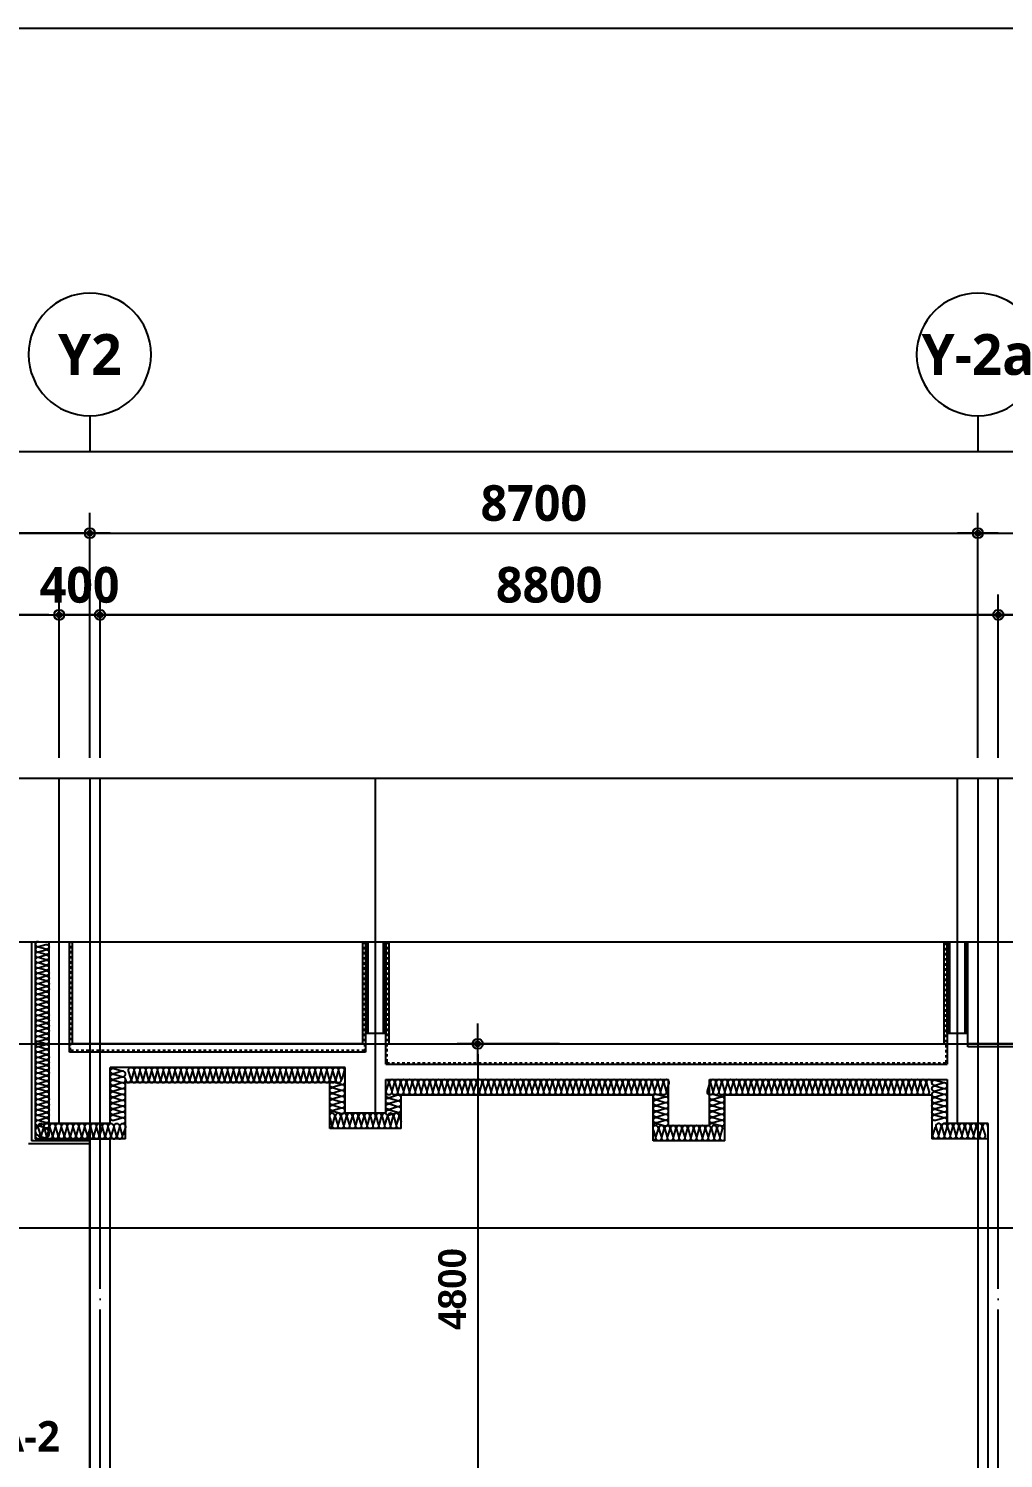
# Model space of a CAD drawing. Header units: millimetres. Extents: x 0 to 168000, y 0 to 59400.
# Drawn here: x 104959 to 114509, y 45400 to 59400 of the extents above; entities that cross this region are included whole.
import ezdxf
from ezdxf.enums import TextEntityAlignment as Align

# ---------------------------------------------------------------- set-up
doc = ezdxf.new("R2010")
doc.units = ezdxf.units.MM
doc.header["$LTSCALE"] = 100
for name, pattern in [('CEN', [62, 60, -1, 0, -1]), ('HID', [0.5, 0.25, -0.25]), ('주단면도-1$0$STD_CENTER', [66, 60, -2, 2, -2])]:
    doc.linetypes.add(name, pattern=pattern)
doc.layers.get('Defpoints').update_dxf_attribs({"color": 153})
for name, color, linetype in [('A-ANNO-DIM', 4, 'Continuous'), ('A-ANNO-TEXT1', 7, 'Continuous'), ('A-CEN', 1, 'CEN'), ('A-FLOR-INSL', 8, 'Continuous'), ('A-ST-AXIS-BUB', 7, 'Continuous'), ('A-ST-AXIS-DIM', 7, 'Continuous'), ('A-WALL-DRY1', 7, 'Continuous'), ('HID', 7, 'HID'), ('주단면도-1$0$A-FIN-TYP1', 6, 'Continuous'), ('주단면도-1$0$A-OUT-FIN-TYP2', 4, 'Continuous'), ('주단면도-1$0$A-ST-AXIS-CEN', 252, '주단면도-1$0$STD_CENTER'), ('주단면도-1$0$A-ST-CONC', 2, 'Continuous'), ('주단면도-1$0$A-WALL-MASN', 3, 'Continuous')]:
    doc.layers.add(name, color=color, linetype=linetype)
doc.layers.add('G(그리드1)', color=185, linetype='Continuous', plot=False)
doc.styles.add('2020음성 1차', font='나눔고딕Bold.ttf')
doc.styles.add('SH_진천_나눔', font='')
doc.styles.get('SH_진천_나눔').set_extended_font_data('NanumGothic', bold=True)
doc.dimstyles.new('SHP 100', dxfattribs={"dimscale": 100, "dimtxt": 3.5, "dimasz": 1, "dimexe": 2, "dimexo": 2, "dimgap": 1, "dimtad": 1, "dimdec": 0, "dimzin": 0, "dimdsep": 46, "dimtxsty": 'SH_진천_나눔', "dimblk": 'DIMDOT', "dimcen": 0.09, "dimclrd": 256, "dimclre": 256, "dimclrt": 3, "dimadec": 0, "dimazin": 1, "dimtfac": 1, "dimtdec": 0, "dimtix": 1, "dimtmove": 2, "dimatfit": 0, "dimldrblk": 'DIMDOT', "dimfxl": 1, "dimtolj": 1, "dimtzin": 0, "dimlwd": -1, "dimlwe": -1, "dimarcsym": 0})
doc.dimstyles.new('SHP 100내부', dxfattribs={"dimscale": 100, "dimtxt": 2.7, "dimasz": 1, "dimexe": 2, "dimexo": 2, "dimgap": 1, "dimtad": 1, "dimdec": 0, "dimzin": 0, "dimdsep": 46, "dimtxsty": '2020음성 1차', "dimblk": 'DIMDOT', "dimcen": 0.09, "dimclrd": 256, "dimclre": 256, "dimclrt": 3, "dimadec": 0, "dimazin": 1, "dimtfac": 1, "dimtdec": 0, "dimtix": 1, "dimtmove": 2, "dimatfit": 0, "dimldrblk": 'DIMDOT', "dimfxl": 1, "dimtolj": 1, "dimtzin": 0, "dimlwd": -1, "dimlwe": -1, "dimarcsym": 0})

# ---------------------------------------------------------------- blocks, each defined once
blk = doc.blocks.new('DIMDOT')
at = {"color": 0}
blk.add_line((-2, 0), (2, 0), dxfattribs=at)
for radius in [0.5, 0.25]:
    blk.add_circle((0, 0), radius, dxfattribs=at)
blk = doc.blocks.new('*D9292')
at = {"layer": 'A-ST-AXIS-DIM'}
for p, q in [((105559, 52259), (105559, 54659)), ((114259, 52259), (114259, 54659)), ((105659, 54459), (114159, 54459))]:
    blk.add_line(p, q, dxfattribs=at)
at = {"layer": 'Defpoints', "color": 0}
for p in [(114259, 54459), (105559, 52059), (114259, 52059)]:
    blk.add_point(p, dxfattribs=at)
at = {"layer": 'A-ST-AXIS-DIM', "linetype": 'ByBlock', "xscale": 100, "yscale": 100, "zscale": 100, "rotation": 180}
blk.add_blockref('DIMDOT', (105559, 54459), dxfattribs=at)
at = {"layer": 'A-ST-AXIS-DIM', "linetype": 'ByBlock', "xscale": 100, "yscale": 100, "zscale": 100}
blk.add_blockref('DIMDOT', (114259, 54459), dxfattribs=at)
at = {"layer": 'A-ST-AXIS-DIM', "color": 3, "insert": (109909, 54752), "char_height": 350, "attachment_point": 5, "style": 'SH_진천_나눔'}
blk.add_mtext('\\A1;8700', dxfattribs=at)
blk = doc.blocks.new('*D9294')
at = {"layer": 'A-ST-AXIS-DIM'}
for p, q in [((105659, 52259), (105659, 53859)), ((114459, 52259), (114459, 53859)), ((114359, 53659), (105759, 53659))]:
    blk.add_line(p, q, dxfattribs=at)
at = {"layer": 'Defpoints', "color": 0}
for p in [(105659, 53659), (105659, 52059), (114459, 52059)]:
    blk.add_point(p, dxfattribs=at)
at = {"layer": 'A-ST-AXIS-DIM', "linetype": 'ByBlock', "xscale": 100, "yscale": 100, "zscale": 100, "rotation": 180}
blk.add_blockref('DIMDOT', (105659, 53659), dxfattribs=at)
at = {"layer": 'A-ST-AXIS-DIM', "linetype": 'ByBlock', "xscale": 100, "yscale": 100, "zscale": 100}
blk.add_blockref('DIMDOT', (114459, 53659), dxfattribs=at)
at = {"layer": 'A-ST-AXIS-DIM', "color": 3, "insert": (110059, 53952), "char_height": 350, "attachment_point": 5, "style": 'SH_진천_나눔'}
blk.add_mtext('\\A1;8800', dxfattribs=at)
blk = doc.blocks.new('*D9299')
at = {"layer": 'A-ST-AXIS-DIM'}
for p, q in [((114259, 52259), (114259, 54659)), ((122659, 52259), (122659, 54659)), ((114359, 54459), (122559, 54459))]:
    blk.add_line(p, q, dxfattribs=at)
at = {"layer": 'Defpoints', "color": 0}
for p in [(122659, 54459), (114259, 52059), (122659, 52059)]:
    blk.add_point(p, dxfattribs=at)
at = {"layer": 'A-ST-AXIS-DIM', "linetype": 'ByBlock', "xscale": 100, "yscale": 100, "zscale": 100, "rotation": 180}
blk.add_blockref('DIMDOT', (114259, 54459), dxfattribs=at)
at = {"layer": 'A-ST-AXIS-DIM', "linetype": 'ByBlock', "xscale": 100, "yscale": 100, "zscale": 100}
blk.add_blockref('DIMDOT', (122659, 54459), dxfattribs=at)
at = {"layer": 'A-ST-AXIS-DIM', "color": 3, "insert": (118459, 54752), "char_height": 350, "attachment_point": 5, "style": 'SH_진천_나눔'}
blk.add_mtext('\\A1;8400', dxfattribs=at)
blk = doc.blocks.new('*D9302')
at = {"layer": 'A-ST-AXIS-DIM'}
for p, q in [((114459, 52259), (114459, 53859)), ((131259, 52259), (131259, 53859)), ((131159, 53659), (114559, 53659))]:
    blk.add_line(p, q, dxfattribs=at)
at = {"layer": 'Defpoints', "color": 0}
for p in [(114459, 53659), (114459, 52059), (131259, 52059)]:
    blk.add_point(p, dxfattribs=at)
at = {"layer": 'A-ST-AXIS-DIM', "linetype": 'ByBlock', "xscale": 100, "yscale": 100, "zscale": 100, "rotation": 180}
blk.add_blockref('DIMDOT', (114459, 53659), dxfattribs=at)
at = {"layer": 'A-ST-AXIS-DIM', "linetype": 'ByBlock', "xscale": 100, "yscale": 100, "zscale": 100}
blk.add_blockref('DIMDOT', (131259, 53659), dxfattribs=at)
at = {"layer": 'A-ST-AXIS-DIM', "color": 3, "insert": (122859, 53952), "char_height": 350, "attachment_point": 5, "style": 'SH_진천_나눔'}
blk.add_mtext('\\A1;16800', dxfattribs=at)
blk = doc.blocks.new('*D9303')
at = {"layer": 'A-ST-AXIS-DIM'}
for p, q in [((105259, 52259), (105259, 53859)), ((105659, 52259), (105659, 53859)), ((105159, 53659), (105059, 53659)), ((105659, 53659), (105259, 53659)), ((105759, 53659), (105859, 53659))]:
    blk.add_line(p, q, dxfattribs=at)
at = {"layer": 'Defpoints', "color": 0}
for p in [(105259, 53659), (105259, 52059), (105659, 52059)]:
    blk.add_point(p, dxfattribs=at)
at = {"layer": 'A-ST-AXIS-DIM', "linetype": 'ByBlock', "xscale": 100, "yscale": 100, "zscale": 100}
blk.add_blockref('DIMDOT', (105259, 53659), dxfattribs=at)
at = {"layer": 'A-ST-AXIS-DIM', "linetype": 'ByBlock', "xscale": 100, "yscale": 100, "zscale": 100, "rotation": 180}
blk.add_blockref('DIMDOT', (105659, 53659), dxfattribs=at)
at = {"layer": 'A-ST-AXIS-DIM', "color": 3, "insert": (105459, 53951), "char_height": 350, "attachment_point": 5, "style": 'SH_진천_나눔'}
blk.add_mtext('\\A1;400', dxfattribs=at)
blk = doc.blocks.new('*D9304')
at = {"layer": 'A-ST-AXIS-DIM'}
for p, q in [((103159, 52259), (103159, 53859)), ((105259, 52259), (105259, 53859)), ((105159, 53659), (103259, 53659))]:
    blk.add_line(p, q, dxfattribs=at)
at = {"layer": 'Defpoints', "color": 0}
for p in [(103159, 53659), (103159, 52059), (105259, 52059)]:
    blk.add_point(p, dxfattribs=at)
at = {"layer": 'A-ST-AXIS-DIM', "linetype": 'ByBlock', "xscale": 100, "yscale": 100, "zscale": 100, "rotation": 180}
blk.add_blockref('DIMDOT', (103159, 53659), dxfattribs=at)
at = {"layer": 'A-ST-AXIS-DIM', "linetype": 'ByBlock', "xscale": 100, "yscale": 100, "zscale": 100}
blk.add_blockref('DIMDOT', (105259, 53659), dxfattribs=at)
at = {"layer": 'A-ST-AXIS-DIM', "color": 3, "insert": (104209, 53951), "char_height": 350, "attachment_point": 5, "style": 'SH_진천_나눔'}
blk.add_mtext('\\A1;2100', dxfattribs=at)
blk = doc.blocks.new('A-ST-AXIS-BUB-1')
at = {"layer": 'A-ST-AXIS-BUB'}
blk.add_line((0, 350), (0, 0), dxfattribs=at)
blk.add_circle((0, 950), 600, dxfattribs=at)
blk = doc.blocks.new('*D9360')
at = {"layer": 'A-ANNO-DIM'}
for p, q in [((110159, 49459), (109159, 49459)), ((109359, 49359), (109359, 44759)), ((110159, 44659), (109159, 44659))]:
    blk.add_line(p, q, dxfattribs=at)
at = {"layer": 'Defpoints', "color": 0}
for p in [(110359, 49459), (109359, 44659), (110359, 44659)]:
    blk.add_point(p, dxfattribs=at)
at = {"layer": 'A-ANNO-DIM', "linetype": 'ByBlock', "xscale": 100, "yscale": 100, "zscale": 100}
for p, rotation in [((109359, 49459), 90), ((109359, 44659), 270)]:
    blk.add_blockref('DIMDOT', p, dxfattribs=dict(at, rotation=rotation))
at = {"layer": 'A-ANNO-DIM', "color": 3, "insert": (109110, 47059), "char_height": 270, "attachment_point": 5, "rotation": 90, "style": '2020음성 1차'}
blk.add_mtext('\\A1;4800', dxfattribs=at)

msp = doc.modelspace()

# ---------------------------------------------------------------- linework, layer by layer
at = {"layer": 'A-CEN'}
for p, q in [((105259.1, 48679.1), (105259.1, 52059.1)), ((105659.1, 34659.1), (105659.1, 52059.1)), ((108359.1, 48729.1), (108359.1, 52059.1)), ((114059.1, 48679.1), (114059.1, 52059.1)), ((114459.1, 34659.1), (114459.1, 52059.1))]:
    msp.add_line(p, q, dxfattribs=at)
at = {"layer": 'A-FLOR-INSL'}
for p, q in [((105024.1, 50459.1), (105024.1, 48529.1)), ((107909.1, 49079.1), (105909.1, 49079.1)), ((105909.1, 48529.1), (105909.1, 49079.1)), ((107909.1, 48629.1), (107909.1, 49079.1)), ((108609.1, 48959.1), (111079.1, 48959.1)), ((108609.1, 48629.1), (108609.1, 48959.1)), ((111079.1, 48509.1), (111079.1, 48959.1)), ((111779.1, 48509.1), (111779.1, 48959.1)), ((111779.1, 48959.1), (113809.1, 48959.1)), ((113809.1, 48959.1), (113809.1, 48529.1)), ((108609.1, 48629.1), (107909.1, 48629.1)), ((105909.1, 48529.1), (105024.1, 48529.1)), ((111779.1, 48509.1), (111079.1, 48509.1)), ((114359.1, 48529.1), (113809.1, 48529.1))]:
    msp.add_line(p, q, dxfattribs=at)
for points in [[(105055.8, 50458, 1.34), (105055.8, 50410.8), (105127.5, 50432.3, -1.34), (105127.5, 50385), (105055.8, 50406.5), (105055.8, 50406.5, 1.34), (105055.8, 50359.3), (105127.5, 50380.8, -1.34), (105127.5, 50333.6), (105055.8, 50355.1), (105055.8, 50355.1, 1.34), (105055.8, 50307.8), (105127.5, 50329.3, -1.34), (105127.5, 50282.1), (105055.8, 50303.6), (105055.8, 50303.6, 1.34), (105055.8, 50256.3), (105127.5, 50277.8, -1.34), (105127.5, 50230.6), (105055.8, 50252.1), (105055.8, 50252.1, 1.34), (105055.8, 50204.8), (105127.5, 50226.3, -1.34), (105127.5, 50179.1), (105055.8, 50200.6), (105055.8, 50200.6, 1.34), (105055.8, 50153.3), (105127.5, 50174.9, -1.34), (105127.5, 50127.6), (105055.8, 50149.1), (105055.8, 50149.1, 1.34), (105055.8, 50101.9), (105127.5, 50123.4, -1.34), (105127.5, 50076.1), (105055.8, 50097.6), (105055.8, 50097.6, 1.34), (105055.8, 50050.4), (105127.5, 50071.9, -1.34), (105127.5, 50024.6), (105055.8, 50046.1), (105055.8, 50046.1, 1.34), (105055.8, 49998.9), (105127.5, 50020.4, -1.34), (105127.5, 49973.1), (105055.8, 49994.6), (105055.8, 49994.6, 1.34), (105055.8, 49947.4), (105127.5, 49968.9, -1.34), (105127.5, 49921.7), (105055.8, 49943.2), (105055.8, 49943.2, 1.34), (105055.8, 49895.9), (105127.5, 49917.4, -1.34), (105127.5, 49870.2), (105055.8, 49891.7), (105055.8, 49891.7, 1.34), (105055.8, 49844.4), (105127.5, 49865.9, -1.34), (105127.5, 49818.7), (105055.8, 49840.2), (105055.8, 49840.2, 1.34), (105055.8, 49792.9), (105127.5, 49814.4, -1.34), (105127.5, 49767.2), (105055.8, 49788.7), (105055.8, 49788.7, 1.34), (105055.8, 49741.4), (105127.5, 49763, -1.34), (105127.5, 49715.7), (105055.8, 49737.2), (105055.8, 49737.2, 1.34), (105055.8, 49690), (105127.5, 49711.5, -1.34), (105127.5, 49664.2), (105055.8, 49685.7), (105055.8, 49685.7, 1.34), (105055.8, 49638.5), (105127.5, 49660, -1.34), (105127.5, 49612.7), (105055.8, 49634.2), (105055.8, 49634.2, 1.34), (105055.8, 49587), (105127.5, 49608.5, -1.34), (105127.5, 49561.2), (105055.8, 49582.8), (105055.8, 49582.8, 1.34), (105055.8, 49535.5), (105127.5, 49557, -1.34), (105127.5, 49509.8), (105055.8, 49531.3), (105055.8, 49531.3, 1.34), (105055.8, 49484), (105127.5, 49505.5, -1.34), (105127.5, 49458.3), (105055.8, 49479.8), (105055.8, 49479.8, 1.34), (105055.8, 49432.5), (105127.5, 49454, -1.34), (105127.5, 49406.8), (105055.8, 49428.3), (105055.8, 49428.3, 1.34), (105055.8, 49381), (105127.5, 49402.5, -1.34), (105127.5, 49355.3), (105055.8, 49376.8), (105055.8, 49376.8, 1.34), (105055.8, 49329.6), (105127.5, 49351.1, -1.34), (105127.5, 49303.8), (105055.8, 49325.3), (105055.8, 49325.3, 1.34), (105055.8, 49278.1), (105127.5, 49299.6, -1.34), (105127.5, 49252.3), (105055.8, 49273.8), (105055.8, 49273.8, 1.34), (105055.8, 49226.6), (105127.5, 49248.1, -1.34), (105127.5, 49200.8), (105055.8, 49222.3), (105055.8, 49222.3, 1.34), (105055.8, 49175.1), (105127.5, 49196.6, -1.34), (105127.5, 49149.3), (105055.8, 49170.9), (105055.8, 49170.9, 1.34), (105055.8, 49123.6), (105127.5, 49145.1, -1.34), (105127.5, 49097.9), (105055.8, 49119.4), (105055.8, 49119.4, 1.34), (105055.8, 49072.1), (105127.5, 49093.6, -1.34), (105127.5, 49046.4), (105055.8, 49067.9), (105055.8, 49067.9, 1.34), (105055.8, 49020.6), (105127.5, 49042.1, -1.34), (105127.5, 48994.9), (105055.8, 49016.4), (105055.8, 49016.4, 1.34), (105055.8, 48969.1), (105127.5, 48990.6, -1.34), (105127.5, 48943.4), (105055.8, 48964.9), (105055.8, 48964.9, 1.34), (105055.8, 48917.7), (105127.5, 48939.2, -1.34), (105127.5, 48891.9), (105055.8, 48913.4), (105055.8, 48913.4, 1.34), (105055.8, 48866.2), (105127.5, 48887.7, -1.34), (105127.5, 48840.4), (105055.8, 48861.9), (105055.8, 48861.9, 1.34), (105055.8, 48814.7), (105127.5, 48836.2, -1.34), (105127.5, 48788.9), (105055.8, 48810.4), (105055.8, 48810.4, 1.34), (105055.8, 48763.2), (105127.5, 48784.7, -1.34), (105127.5, 48737.4), (105055.8, 48759), (105055.8, 48759, 1.34), (105055.8, 48711.7), (105127.5, 48733.2, -1.34), (105127.5, 48686), (105055.8, 48707.5), (105055.8, 48707.5, 1.34), (105055.8, 48660.2), (105127.5, 48681.7, -1.34), (105127.5, 48634.5), (105055.8, 48656), (105055.8, 48656, 0.651054), (105055.8, 48558.7), (105127.5, 48630.2, -0.651054), (105127.5, 48533), (105055.8, 48554.5)], [(105873.9, 48680.2, 1.34), (105873.9, 48732.7), (105794.3, 48708.8, -1.34), (105794.3, 48761.3), (105873.9, 48737.4), (105873.9, 48737.4, 1.34), (105873.9, 48789.9), (105794.3, 48766, -1.34), (105794.3, 48818.5), (105873.9, 48794.6), (105873.9, 48794.6, 1.34), (105873.9, 48847.1), (105794.3, 48823.2, -1.34), (105794.3, 48875.7), (105873.9, 48851.8), (105873.9, 48851.8, 1.34), (105873.9, 48904.3), (105794.3, 48880.4, -1.34), (105794.3, 48932.9), (105873.9, 48909), (105873.9, 48909, 1.34), (105873.9, 48961.5), (105794.3, 48937.6, -1.34), (105794.3, 48990.1), (105873.9, 48966.2), (105873.9, 48966.2, 1.34), (105873.9, 49018.7), (105794.3, 48994.8, -1.34), (105794.3, 49047.3), (105873.9, 49023.4), (105873.9, 49023.4, 1.34), (105873.9, 49075.9), (105794.3, 49052, -1.34), (105794.3, 49104.5), (105873.9, 49080.6), (105873.9, 49080.6, 1.34), (105873.9, 49133.1), (105794.3, 49109.2, -1.34), (105794.3, 49161.7), (105873.9, 49137.8), (105873.9, 49137.8, 1.34), (105873.9, 49190.3), (105794.3, 49166.5, -1.34), (105794.3, 49219), (105873.9, 49195.1)], [(105910.3, 49114.2, 1.34), (105962.8, 49114.2), (105938.9, 49193.9, -1.34), (105991.4, 49193.9), (105967.5, 49114.2), (105967.5, 49114.2, 1.34), (106020, 49114.2), (105996.1, 49193.9, -1.34), (106048.6, 49193.9), (106024.7, 49114.2), (106024.7, 49114.2, 1.34), (106077.2, 49114.2), (106053.3, 49193.9, -1.34), (106105.8, 49193.9), (106081.9, 49114.2), (106081.9, 49114.2, 1.34), (106134.4, 49114.2), (106110.5, 49193.9, -1.34), (106163, 49193.9), (106139.1, 49114.2), (106139.1, 49114.2, 1.34), (106191.6, 49114.2), (106167.7, 49193.9, -1.34), (106220.2, 49193.9), (106196.3, 49114.2), (106196.3, 49114.2, 1.34), (106248.8, 49114.2), (106224.9, 49193.9, -1.34), (106277.4, 49193.9), (106253.5, 49114.2), (106253.5, 49114.2, 1.34), (106306, 49114.2), (106282.1, 49193.9, -1.34), (106334.6, 49193.9), (106310.7, 49114.2), (106310.7, 49114.2, 1.34), (106363.2, 49114.2), (106339.3, 49193.9, -1.34), (106391.8, 49193.9), (106367.9, 49114.2), (106367.9, 49114.2, 1.34), (106420.4, 49114.2), (106396.5, 49193.9, -1.34), (106449, 49193.9), (106425.1, 49114.2), (106425.1, 49114.2, 1.34), (106477.6, 49114.2), (106453.7, 49193.9, -1.34), (106506.2, 49193.9), (106482.3, 49114.2), (106482.3, 49114.2, 1.34), (106534.8, 49114.2), (106510.9, 49193.9, -1.34), (106563.4, 49193.9), (106539.5, 49114.2), (106539.5, 49114.2, 1.34), (106592, 49114.2), (106568.1, 49193.9, -1.34), (106620.6, 49193.9), (106596.8, 49114.2), (106596.8, 49114.2, 1.34), (106649.3, 49114.2), (106625.4, 49193.9, -1.34), (106677.9, 49193.9), (106654, 49114.2), (106654, 49114.2, 1.34), (106706.5, 49114.2), (106682.6, 49193.9, -1.34), (106735.1, 49193.9), (106711.2, 49114.2), (106711.2, 49114.2, 1.34), (106763.7, 49114.2), (106739.8, 49193.9, -1.34), (106792.3, 49193.9), (106768.4, 49114.2), (106768.4, 49114.2, 1.34), (106820.9, 49114.2), (106797, 49193.9, -1.34), (106849.5, 49193.9), (106825.6, 49114.2), (106825.6, 49114.2, 1.34), (106878.1, 49114.2), (106854.2, 49193.9, -1.34), (106906.7, 49193.9), (106882.8, 49114.2), (106882.8, 49114.2, 1.34), (106935.3, 49114.2), (106911.4, 49193.9, -1.34), (106963.9, 49193.9), (106940, 49114.2), (106940, 49114.2, 1.34), (106992.5, 49114.2), (106968.6, 49193.9, -1.34), (107021.1, 49193.9), (106997.2, 49114.2), (106997.2, 49114.2, 1.34), (107049.7, 49114.2), (107025.8, 49193.9, -1.34), (107078.3, 49193.9), (107054.4, 49114.2), (107054.4, 49114.2, 1.34), (107106.9, 49114.2), (107083, 49193.9, -1.34), (107135.5, 49193.9), (107111.6, 49114.2), (107111.6, 49114.2, 1.34), (107164.1, 49114.2), (107140.2, 49193.9, -1.34), (107192.7, 49193.9), (107168.8, 49114.2), (107168.8, 49114.2, 1.34), (107221.3, 49114.2), (107197.4, 49193.9, -1.34), (107249.9, 49193.9), (107226, 49114.2), (107226, 49114.2, 1.34), (107278.5, 49114.2), (107254.6, 49193.9, -1.34), (107307.1, 49193.9), (107283.2, 49114.2), (107283.2, 49114.2, 1.34), (107335.7, 49114.2), (107311.8, 49193.9, -1.34), (107364.3, 49193.9), (107340.5, 49114.2), (107340.5, 49114.2, 1.34), (107393, 49114.2), (107369.1, 49193.9, -1.34), (107421.6, 49193.9), (107397.7, 49114.2), (107397.7, 49114.2, 1.34), (107450.2, 49114.2), (107426.3, 49193.9, -1.34), (107478.8, 49193.9), (107454.9, 49114.2), (107454.9, 49114.2, 1.34), (107507.4, 49114.2), (107483.5, 49193.9, -1.34), (107536, 49193.9), (107512.1, 49114.2), (107512.1, 49114.2, 1.34), (107564.6, 49114.2), (107540.7, 49193.9, -1.34), (107593.2, 49193.9), (107569.3, 49114.2), (107569.3, 49114.2, 1.34), (107621.8, 49114.2), (107597.9, 49193.9, -1.34), (107650.4, 49193.9), (107626.5, 49114.2), (107626.5, 49114.2, 1.34), (107679, 49114.2), (107655.1, 49193.9, -1.34), (107707.6, 49193.9), (107683.7, 49114.2), (107683.7, 49114.2, 1.34), (107736.2, 49114.2), (107712.3, 49193.9, -1.34), (107764.8, 49193.9), (107740.9, 49114.2), (107740.9, 49114.2, 1.34), (107793.4, 49114.2), (107769.5, 49193.9, -1.34), (107822, 49193.9), (107798.1, 49114.2), (107798.1, 49114.2, 1.34), (107850.6, 49114.2), (107826.7, 49193.9, -1.34), (107879.2, 49193.9), (107855.3, 49114.2), (107855.3, 49114.2, 1.34), (107907.8, 49114.2), (107883.9, 49193.9, -1.34), (107936.4, 49193.9), (107912.5, 49114.2), (107912.5, 49114.2, 1.34), (107965, 49114.2), (107941.1, 49193.9, -1.34), (107993.6, 49193.9), (107969.7, 49114.2), (107969.7, 49114.2, 1.34), (108022.2, 49114.2), (107998.3, 49193.9, -1.34), (108050.8, 49193.9), (108026.9, 49114.2), (108026.9, 49114.2, 1.34)], [(107909.5, 48779.1, -0.4497731), (107944.3, 48800.7), (108023.9, 48776.8), (108023.9, 48776.8, 1.34), (108023.9, 48829.3), (107944.3, 48805.4, -1.34), (107944.3, 48857.9), (108023.9, 48834), (108023.9, 48834, 1.34), (108023.9, 48886.5), (107944.3, 48862.6, -1.34), (107944.3, 48915.1), (108023.9, 48891.2), (108023.9, 48891.2, 1.34), (108023.9, 48943.7), (107944.3, 48919.8, -1.34), (107944.3, 48972.3), (108023.9, 48948.4), (108023.9, 48948.4, 1.34), (108023.9, 49000.9), (107944.3, 48977, -1.34), (107944.3, 49029.5), (108023.9, 49005.6), (108023.9, 49005.6, 1.34), (108023.9, 49058.1), (107944.3, 49034.2, -1.34), (107944.3, 49086.7), (108023.9, 49062.8), (108023.9, 49062.8, 0.3889373), (108057.2, 49079.1)], [(111229.1, 48959.9, -0.4245533), (111209.7, 48994.2), (111233.6, 49073.9), (111233.6, 49073.9, 1.34), (111181.1, 49073.9), (111205, 48994.2, -1.34), (111152.5, 48994.2), (111176.4, 49073.9), (111176.4, 49073.9, 1.34), (111123.9, 49073.9), (111147.8, 48994.2, -1.34), (111095.3, 48994.2), (111119.2, 49073.9), (111119.2, 49073.9, 1.34), (111066.7, 49073.9), (111090.6, 48994.2, -1.34), (111038.1, 48994.2), (111062, 49073.9), (111062, 49073.9, 1.34), (111009.5, 49073.9), (111033.4, 48994.2, -1.34), (110980.9, 48994.2), (111004.8, 49073.9), (111004.8, 49073.9, 1.34), (110952.3, 49073.9), (110976.2, 48994.2, -1.34), (110923.7, 48994.2), (110947.6, 49073.9), (110947.6, 49073.9, 1.34), (110895.1, 49073.9), (110919, 48994.2, -1.34), (110866.5, 48994.2), (110890.4, 49073.9), (110890.4, 49073.9, 1.34), (110837.9, 49073.9), (110861.8, 48994.2, -1.34), (110809.3, 48994.2), (110833.2, 49073.9), (110833.2, 49073.9, 1.34), (110780.7, 49073.9), (110804.6, 48994.2, -1.34), (110752.1, 48994.2), (110776, 49073.9), (110776, 49073.9, 1.34), (110723.5, 49073.9), (110747.4, 48994.2, -1.34), (110694.9, 48994.2), (110718.8, 49073.9), (110718.8, 49073.9, 1.34), (110666.3, 49073.9), (110690.2, 48994.2, -1.34), (110637.7, 48994.2), (110661.6, 49073.9), (110661.6, 49073.9, 1.34), (110609.1, 49073.9), (110633, 48994.2, -1.34), (110580.5, 48994.2), (110604.3, 49073.9), (110604.3, 49073.9, 1.34), (110551.8, 49073.9), (110575.7, 48994.2, -1.34), (110523.2, 48994.2), (110547.1, 49073.9), (110547.1, 49073.9, 1.34), (110494.6, 49073.9), (110518.5, 48994.2, -1.34), (110466, 48994.2), (110489.9, 49073.9), (110489.9, 49073.9, 1.34), (110437.4, 49073.9), (110461.3, 48994.2, -1.34), (110408.8, 48994.2), (110432.7, 49073.9), (110432.7, 49073.9, 1.34), (110380.2, 49073.9), (110404.1, 48994.2, -1.34), (110351.6, 48994.2), (110375.5, 49073.9), (110375.5, 49073.9, 1.34), (110323, 49073.9), (110346.9, 48994.2, -1.34), (110294.4, 48994.2), (110318.3, 49073.9), (110318.3, 49073.9, 1.34), (110265.8, 49073.9), (110289.7, 48994.2, -1.34), (110237.2, 48994.2), (110261.1, 49073.9), (110261.1, 49073.9, 1.34), (110208.6, 49073.9), (110232.5, 48994.2, -1.34), (110180, 48994.2), (110203.9, 49073.9), (110203.9, 49073.9, 1.34), (110151.4, 49073.9), (110175.3, 48994.2, -1.34), (110122.8, 48994.2), (110146.7, 49073.9), (110146.7, 49073.9, 1.34), (110094.2, 49073.9), (110118.1, 48994.2, -1.34), (110065.6, 48994.2), (110089.5, 49073.9), (110089.5, 49073.9, 1.34), (110037, 49073.9), (110060.9, 48994.2, -1.34), (110008.4, 48994.2), (110032.3, 49073.9), (110032.3, 49073.9, 1.34), (109979.8, 49073.9), (110003.7, 48994.2, -1.34), (109951.2, 48994.2), (109975.1, 49073.9), (109975.1, 49073.9, 1.34), (109922.6, 49073.9), (109946.5, 48994.2, -1.34), (109894, 48994.2), (109917.9, 49073.9), (109917.9, 49073.9, 1.34), (109865.4, 49073.9), (109889.2, 48994.2, -1.34), (109836.7, 48994.2), (109860.6, 49073.9), (109860.6, 49073.9, 1.34), (109808.1, 49073.9), (109832, 48994.2, -1.34), (109779.5, 48994.2), (109803.4, 49073.9), (109803.4, 49073.9, 1.34), (109750.9, 49073.9), (109774.8, 48994.2, -1.34), (109722.3, 48994.2), (109746.2, 49073.9), (109746.2, 49073.9, 1.34), (109693.7, 49073.9), (109717.6, 48994.2, -1.34), (109665.1, 48994.2), (109689, 49073.9), (109689, 49073.9, 1.34), (109636.5, 49073.9), (109660.4, 48994.2, -1.34), (109607.9, 48994.2), (109631.8, 49073.9), (109631.8, 49073.9, 1.34), (109579.3, 49073.9), (109603.2, 48994.2, -1.34), (109550.7, 48994.2), (109574.6, 49073.9), (109574.6, 49073.9, 1.34), (109522.1, 49073.9), (109546, 48994.2, -1.34), (109493.5, 48994.2), (109517.4, 49073.9), (109517.4, 49073.9, 1.34), (109464.9, 49073.9), (109488.8, 48994.2, -1.34), (109436.3, 48994.2), (109460.2, 49073.9), (109460.2, 49073.9, 1.34), (109407.7, 49073.9), (109431.6, 48994.2, -1.34), (109379.1, 48994.2), (109403, 49073.9), (109403, 49073.9, 1.34), (109350.5, 49073.9), (109374.4, 48994.2, -1.34), (109321.9, 48994.2), (109345.8, 49073.9), (109345.8, 49073.9, 1.34), (109293.3, 49073.9), (109317.2, 48994.2, -1.34), (109264.7, 48994.2), (109288.6, 49073.9), (109288.6, 49073.9, 1.34), (109236.1, 49073.9), (109260, 48994.2, -1.34), (109207.5, 48994.2), (109231.4, 49073.9), (109231.4, 49073.9, 1.34), (109178.9, 49073.9), (109202.8, 48994.2, -1.34), (109150.3, 48994.2), (109174.1, 49073.9), (109174.1, 49073.9, 1.34), (109121.6, 49073.9), (109145.5, 48994.2, -1.34), (109093, 48994.2), (109116.9, 49073.9), (109116.9, 49073.9, 1.34), (109064.4, 49073.9), (109088.3, 48994.2, -1.34), (109035.8, 48994.2), (109059.7, 49073.9), (109059.7, 49073.9, 1.34), (109007.2, 49073.9), (109031.1, 48994.2, -1.34), (108978.6, 48994.2), (109002.5, 49073.9), (109002.5, 49073.9, 1.34), (108950, 49073.9), (108973.9, 48994.2, -1.34), (108921.4, 48994.2), (108945.3, 49073.9), (108945.3, 49073.9, 1.34), (108892.8, 49073.9), (108916.7, 48994.2, -1.34), (108864.2, 48994.2), (108888.1, 49073.9), (108888.1, 49073.9, 1.34), (108835.6, 49073.9), (108859.5, 48994.2, -1.34), (108807, 48994.2), (108830.9, 49073.9), (108830.9, 49073.9, 1.34), (108778.4, 49073.9), (108802.3, 48994.2, -1.34), (108749.8, 48994.2), (108773.7, 49073.9), (108773.7, 49073.9, 1.34), (108721.2, 49073.9), (108745.1, 48994.2, -1.34), (108692.6, 48994.2), (108716.5, 49073.9), (108716.5, 49073.9, 1.34), (108664, 49073.9), (108687.9, 48994.2, -1.34), (108635.4, 48994.2), (108659.3, 49073.9), (108659.3, 49073.9, 1.34), (108606.8, 49073.9), (108630.7, 48994.2, -1.34), (108578.2, 48994.2), (108602.1, 49073.9), (108602.1, 49073.9, 1.34), (108549.6, 49073.9), (108573.5, 48994.2, -1.34), (108521, 48994.2), (108544.9, 49073.9), (108544.9, 49073.9, 1.34), (108492.4, 49073.9), (108516.3, 48994.2, -1.34), (108463.8, 48994.2), (108487.7, 49073.9), (108487.7, 49073.9, 0.5278594), (108459.1, 49109)], [(113808, 49073.9, 1.34), (113755.5, 49073.9), (113779.4, 48994.2, -1.34), (113726.9, 48994.2), (113750.8, 49073.9), (113750.8, 49073.9, 1.34), (113698.3, 49073.9), (113722.2, 48994.2, -1.34), (113669.7, 48994.2), (113693.6, 49073.9), (113693.6, 49073.9, 1.34), (113641.1, 49073.9), (113665, 48994.2, -1.34), (113612.5, 48994.2), (113636.4, 49073.9), (113636.4, 49073.9, 1.34), (113583.9, 49073.9), (113607.8, 48994.2, -1.34), (113555.3, 48994.2), (113579.2, 49073.9), (113579.2, 49073.9, 1.34), (113526.7, 49073.9), (113550.6, 48994.2, -1.34), (113498.1, 48994.2), (113522, 49073.9), (113522, 49073.9, 1.34), (113469.5, 49073.9), (113493.3, 48994.2, -1.34), (113440.8, 48994.2), (113464.7, 49073.9), (113464.7, 49073.9, 1.34), (113412.2, 49073.9), (113436.1, 48994.2, -1.34), (113383.6, 48994.2), (113407.5, 49073.9), (113407.5, 49073.9, 1.34), (113355, 49073.9), (113378.9, 48994.2, -1.34), (113326.4, 48994.2), (113350.3, 49073.9), (113350.3, 49073.9, 1.34), (113297.8, 49073.9), (113321.7, 48994.2, -1.34), (113269.2, 48994.2), (113293.1, 49073.9), (113293.1, 49073.9, 1.34), (113240.6, 49073.9), (113264.5, 48994.2, -1.34), (113212, 48994.2), (113235.9, 49073.9), (113235.9, 49073.9, 1.34), (113183.4, 49073.9), (113207.3, 48994.2, -1.34), (113154.8, 48994.2), (113178.7, 49073.9), (113178.7, 49073.9, 1.34), (113126.2, 49073.9), (113150.1, 48994.2, -1.34), (113097.6, 48994.2), (113121.5, 49073.9), (113121.5, 49073.9, 1.34), (113069, 49073.9), (113092.9, 48994.2, -1.34), (113040.4, 48994.2), (113064.3, 49073.9), (113064.3, 49073.9, 1.34), (113011.8, 49073.9), (113035.7, 48994.2, -1.34), (112983.2, 48994.2), (113007.1, 49073.9), (113007.1, 49073.9, 1.34), (112954.6, 49073.9), (112978.5, 48994.2, -1.34), (112926, 48994.2), (112949.9, 49073.9), (112949.9, 49073.9, 1.34), (112897.4, 49073.9), (112921.3, 48994.2, -1.34), (112868.8, 48994.2), (112892.7, 49073.9), (112892.7, 49073.9, 1.34), (112840.2, 49073.9), (112864.1, 48994.2, -1.34), (112811.6, 48994.2), (112835.5, 49073.9), (112835.5, 49073.9, 1.34), (112783, 49073.9), (112806.9, 48994.2, -1.34), (112754.4, 48994.2), (112778.2, 49073.9), (112778.2, 49073.9, 1.34), (112725.7, 49073.9), (112749.6, 48994.2, -1.34), (112697.1, 48994.2), (112721, 49073.9), (112721, 49073.9, 1.34), (112668.5, 49073.9), (112692.4, 48994.2, -1.34), (112639.9, 48994.2), (112663.8, 49073.9), (112663.8, 49073.9, 1.34), (112611.3, 49073.9), (112635.2, 48994.2, -1.34), (112582.7, 48994.2), (112606.6, 49073.9), (112606.6, 49073.9, 1.34), (112554.1, 49073.9), (112578, 48994.2, -1.34), (112525.5, 48994.2), (112549.4, 49073.9), (112549.4, 49073.9, 1.34), (112496.9, 49073.9), (112520.8, 48994.2, -1.34), (112468.3, 48994.2), (112492.2, 49073.9), (112492.2, 49073.9, 1.34), (112439.7, 49073.9), (112463.6, 48994.2, -1.34), (112411.1, 48994.2), (112435, 49073.9), (112435, 49073.9, 1.34), (112382.5, 49073.9), (112406.4, 48994.2, -1.34), (112353.9, 48994.2), (112377.8, 49073.9), (112377.8, 49073.9, 1.34), (112325.3, 49073.9), (112349.2, 48994.2, -1.34), (112296.7, 48994.2), (112320.6, 49073.9), (112320.6, 49073.9, 1.34), (112268.1, 49073.9), (112292, 48994.2, -1.34), (112239.5, 48994.2), (112263.4, 49073.9), (112263.4, 49073.9, 1.34), (112210.9, 49073.9), (112234.8, 48994.2, -1.34), (112182.3, 48994.2), (112206.2, 49073.9), (112206.2, 49073.9, 1.34), (112153.7, 49073.9), (112177.6, 48994.2, -1.34), (112125.1, 48994.2), (112149, 49073.9), (112149, 49073.9, 1.34), (112096.5, 49073.9), (112120.4, 48994.2, -1.34), (112067.9, 48994.2), (112091.8, 49073.9), (112091.8, 49073.9, 1.34), (112039.3, 49073.9), (112063.1, 48994.2, -1.34), (112010.6, 48994.2), (112034.5, 49073.9), (112034.5, 49073.9, 1.34), (111982, 49073.9), (112005.9, 48994.2, -1.34), (111953.4, 48994.2), (111977.3, 49073.9), (111977.3, 49073.9, 1.34), (111924.8, 49073.9), (111948.7, 48994.2, -1.34), (111896.2, 48994.2), (111920.1, 49073.9), (111920.1, 49073.9, 1.34), (111867.6, 49073.9), (111891.5, 48994.2, -1.34), (111839, 48994.2), (111862.9, 49073.9), (111862.9, 49073.9, 1.34), (111810.4, 49073.9), (111834.3, 48994.2, -1.34), (111781.8, 48994.2), (111805.7, 49073.9), (111805.7, 49073.9, 1.34), (111753.2, 49073.9), (111777.1, 48994.2, -1.34), (111724.6, 48994.2), (111748.5, 49073.9), (111748.5, 49073.9, 1.34), (111696, 49073.9), (111719.9, 48994.2, -1.34), (111667.4, 48994.2), (111691.3, 49073.9), (111691.3, 49073.9, 1.34), (111638.8, 49073.9), (111662.7, 48994.2, -1.34), (111610.2, 48994.2), (111634.1, 49073.9), (111634.1, 49073.9, 0.2471154), (111629.1, 49098.9)], [(113923.9, 48680.2, 1.34), (113923.9, 48732.7), (113844.3, 48708.8, -1.34), (113844.3, 48761.3), (113923.9, 48737.4), (113923.9, 48737.4, 1.34), (113923.9, 48789.9), (113844.3, 48766, -1.34), (113844.3, 48818.5), (113923.9, 48794.6), (113923.9, 48794.6, 1.34), (113923.9, 48847.1), (113844.3, 48823.2, -1.34), (113844.3, 48875.7), (113923.9, 48851.8), (113923.9, 48851.8, 1.34), (113923.9, 48904.3), (113844.3, 48880.4, -1.34), (113844.3, 48932.9), (113923.9, 48909), (113923.9, 48909, 1.34), (113923.9, 48961.5), (113844.3, 48937.6, -1.34), (113844.3, 48990.1), (113923.9, 48966.2), (113923.9, 48966.2, 1.34), (113923.9, 49018.7), (113844.3, 48994.8, -1.34), (113844.3, 49047.3), (113923.9, 49023.4), (113923.9, 49023.4, 1.34), (113923.9, 49075.9), (113844.3, 49052, -1.34), (113844.3, 49104.5), (113923.9, 49080.6)], [(108459.1, 48994, -0.1403887), (108459.1, 48978.9)], [(108599.3, 48779.1, 0.2515355), (108573.9, 48784.3), (108494.3, 48760.4, -1.34), (108494.3, 48812.9), (108573.9, 48789), (108573.9, 48789, 1.34), (108573.9, 48841.5), (108494.3, 48817.6, -1.34), (108494.3, 48870.1), (108573.9, 48846.2), (108573.9, 48846.2, 1.34), (108573.9, 48898.7), (108494.3, 48874.8, -1.34), (108494.3, 48927.3), (108573.9, 48903.4), (108573.9, 48903.4, 1.34), (108573.9, 48955.9), (108494.3, 48932, -0.5102827), (108459.1, 48959.1)], [(111079.5, 48659.1, -0.4497731), (111114.3, 48680.7), (111193.9, 48656.8), (111193.9, 48656.8, 1.34), (111193.9, 48709.3), (111114.3, 48685.4, -1.34), (111114.3, 48737.9), (111193.9, 48714), (111193.9, 48714, 1.34), (111193.9, 48766.5), (111114.3, 48742.6, -1.34), (111114.3, 48795.1), (111193.9, 48771.2), (111193.9, 48771.2, 1.34), (111193.9, 48823.7), (111114.3, 48799.8, -1.34), (111114.3, 48852.3), (111193.9, 48828.4), (111193.9, 48828.4, 1.34), (111193.9, 48880.9), (111114.3, 48857, -1.34), (111114.3, 48909.5), (111193.9, 48885.6), (111193.9, 48885.6, 1.34), (111193.9, 48938.1), (111114.3, 48914.2, -1.34), (111114.3, 48966.7), (111193.9, 48942.8), (111193.9, 48942.8, 0.3889373), (111227.2, 48959.1)], [(111629.5, 48659.1, -0.4497731), (111664.3, 48680.7), (111743.9, 48656.8), (111743.9, 48656.8, 1.34), (111743.9, 48709.3), (111664.3, 48685.4, -1.34), (111664.3, 48737.9), (111743.9, 48714), (111743.9, 48714, 1.34), (111743.9, 48766.5), (111664.3, 48742.6, -1.34), (111664.3, 48795.1), (111743.9, 48771.2), (111743.9, 48771.2, 1.34), (111743.9, 48823.7), (111664.3, 48799.8, -1.34), (111664.3, 48852.3), (111743.9, 48828.4), (111743.9, 48828.4, 1.34), (111743.9, 48880.9), (111664.3, 48857, -1.34), (111664.3, 48909.5), (111743.9, 48885.6), (111743.9, 48885.6, 1.34), (111743.9, 48938.1), (111664.3, 48914.2, -1.34), (111664.3, 48966.7), (111743.9, 48942.8), (111743.9, 48942.8, 0.3889373), (111777.2, 48959.1)], [(108609.1, 48636, -0.7549532), (108564.7, 48664.2), (108588.6, 48743.9), (108588.6, 48743.9, 1.34), (108536.1, 48743.9), (108560, 48664.2, -1.34), (108507.5, 48664.2), (108531.4, 48743.9), (108531.4, 48743.9, 1.34), (108478.9, 48743.9), (108502.8, 48664.2, -1.34), (108450.3, 48664.2), (108474.1, 48743.9), (108474.1, 48743.9, 1.34), (108421.6, 48743.9), (108445.5, 48664.2, -1.34), (108393, 48664.2), (108416.9, 48743.9), (108416.9, 48743.9, 1.34), (108364.4, 48743.9), (108388.3, 48664.2, -1.34), (108335.8, 48664.2), (108359.7, 48743.9), (108359.7, 48743.9, 1.34), (108307.2, 48743.9), (108331.1, 48664.2, -1.34), (108278.6, 48664.2), (108302.5, 48743.9), (108302.5, 48743.9, 1.34), (108250, 48743.9), (108273.9, 48664.2, -1.34), (108221.4, 48664.2), (108245.3, 48743.9), (108245.3, 48743.9, 1.34), (108192.8, 48743.9), (108216.7, 48664.2, -1.34), (108164.2, 48664.2), (108188.1, 48743.9), (108188.1, 48743.9, 1.34), (108135.6, 48743.9), (108159.5, 48664.2, -1.34), (108107, 48664.2), (108130.9, 48743.9), (108130.9, 48743.9, 1.34), (108078.4, 48743.9), (108102.3, 48664.2, -1.34), (108049.8, 48664.2), (108073.7, 48743.9), (108073.7, 48743.9, 1.34), (108021.2, 48743.9), (108045.1, 48664.2, -1.34), (107992.6, 48664.2), (108016.5, 48743.9), (108016.5, 48743.9, 1.34), (107964, 48743.9), (107987.9, 48664.2, -1.34), (107935.4, 48664.2), (107959.3, 48743.9), (107959.3, 48743.9, 0.8952051), (107909.1, 48765)], [(107909.1, 48736.1), (107930.7, 48664.2, -0.4486363), (107909.1, 48629.5)], [(108609.1, 48777, 0.3849384), (108593.3, 48743.9), (108609.1, 48691)], [(105025.3, 48564.2, 1.34), (105077.8, 48564.2), (105053.9, 48643.9, -1.34), (105106.4, 48643.9), (105082.5, 48564.2), (105082.5, 48564.2, 1.34), (105135, 48564.2), (105111.1, 48643.9, -1.34), (105163.6, 48643.9), (105139.7, 48564.2), (105139.7, 48564.2, 1.34), (105192.2, 48564.2), (105168.3, 48643.9, -1.34), (105220.8, 48643.9), (105196.9, 48564.2), (105196.9, 48564.2, 1.34), (105249.4, 48564.2), (105225.5, 48643.9, -1.34), (105278, 48643.9), (105254.1, 48564.2), (105254.1, 48564.2, 1.34), (105306.6, 48564.2), (105282.7, 48643.9, -1.34), (105335.2, 48643.9), (105311.3, 48564.2), (105311.3, 48564.2, 1.34), (105363.8, 48564.2), (105339.9, 48643.9, -1.34), (105392.4, 48643.9), (105368.5, 48564.2), (105368.5, 48564.2, 1.34), (105421, 48564.2), (105397.1, 48643.9, -1.34), (105449.6, 48643.9), (105425.7, 48564.2), (105425.7, 48564.2, 1.34), (105478.2, 48564.2), (105454.3, 48643.9, -1.34), (105506.8, 48643.9), (105482.9, 48564.2), (105482.9, 48564.2, 1.34), (105535.4, 48564.2), (105511.5, 48643.9, -1.34), (105564, 48643.9), (105540.1, 48564.2), (105540.1, 48564.2, 1.34), (105592.6, 48564.2), (105568.7, 48643.9, -1.34), (105621.2, 48643.9), (105597.3, 48564.2), (105597.3, 48564.2, 1.34), (105649.8, 48564.2), (105625.9, 48643.9, -1.34), (105678.4, 48643.9), (105654.5, 48564.2), (105654.5, 48564.2, 1.34), (105707, 48564.2), (105683.1, 48643.9, -1.34), (105735.6, 48643.9), (105711.8, 48564.2), (105711.8, 48564.2, 1.34), (105764.3, 48564.2), (105740.4, 48643.9, -1.34), (105792.9, 48643.9), (105769, 48564.2), (105769, 48564.2, 1.34), (105821.5, 48564.2), (105797.6, 48643.9, -1.34), (105850.1, 48643.9), (105826.2, 48564.2), (105826.2, 48564.2, 1.34), (105878.7, 48564.2), (105854.8, 48643.9, -1.34), (105907.3, 48643.9), (105883.4, 48564.2)], [(111779.1, 48516, -0.7549532), (111734.7, 48544.2), (111758.6, 48623.9), (111758.6, 48623.9, 1.34), (111706.1, 48623.9), (111730, 48544.2, -1.34), (111677.5, 48544.2), (111701.4, 48623.9), (111701.4, 48623.9, 1.34), (111648.9, 48623.9), (111672.8, 48544.2, -1.34), (111620.3, 48544.2), (111644.1, 48623.9), (111644.1, 48623.9, 1.34), (111591.6, 48623.9), (111615.5, 48544.2, -1.34), (111563, 48544.2), (111586.9, 48623.9), (111586.9, 48623.9, 1.34), (111534.4, 48623.9), (111558.3, 48544.2, -1.34), (111505.8, 48544.2), (111529.7, 48623.9), (111529.7, 48623.9, 1.34), (111477.2, 48623.9), (111501.1, 48544.2, -1.34), (111448.6, 48544.2), (111472.5, 48623.9), (111472.5, 48623.9, 1.34), (111420, 48623.9), (111443.9, 48544.2, -1.34), (111391.4, 48544.2), (111415.3, 48623.9), (111415.3, 48623.9, 1.34), (111362.8, 48623.9), (111386.7, 48544.2, -1.34), (111334.2, 48544.2), (111358.1, 48623.9), (111358.1, 48623.9, 1.34), (111305.6, 48623.9), (111329.5, 48544.2, -1.34), (111277, 48544.2), (111300.9, 48623.9), (111300.9, 48623.9, 1.34), (111248.4, 48623.9), (111272.3, 48544.2, -1.34), (111219.8, 48544.2), (111243.7, 48623.9), (111243.7, 48623.9, 1.34), (111191.2, 48623.9), (111215.1, 48544.2, -1.34), (111162.6, 48544.2), (111186.5, 48623.9), (111186.5, 48623.9, 1.34), (111134, 48623.9), (111157.9, 48544.2, -1.34), (111105.4, 48544.2), (111129.3, 48623.9), (111129.3, 48623.9, 0.8952051), (111079.1, 48645)], [(111079.1, 48616.1), (111100.7, 48544.2, -0.4486363), (111079.1, 48509.5)], [(114358, 48643.9, 1.34), (114305.5, 48643.9), (114329.4, 48564.2, -1.34), (114276.9, 48564.2), (114300.8, 48643.9), (114300.8, 48643.9, 1.34), (114248.3, 48643.9), (114272.2, 48564.2, -1.34), (114219.7, 48564.2), (114243.6, 48643.9), (114243.6, 48643.9, 1.34), (114191.1, 48643.9), (114215, 48564.2, -1.34), (114162.5, 48564.2), (114186.4, 48643.9), (114186.4, 48643.9, 1.34), (114133.9, 48643.9), (114157.8, 48564.2, -1.34), (114105.3, 48564.2), (114129.2, 48643.9), (114129.2, 48643.9, 1.34), (114076.7, 48643.9), (114100.6, 48564.2, -1.34), (114048.1, 48564.2), (114072, 48643.9), (114072, 48643.9, 1.34), (114019.5, 48643.9), (114043.3, 48564.2, -1.34), (113990.8, 48564.2), (114014.7, 48643.9), (114014.7, 48643.9, 1.34), (113962.2, 48643.9), (113986.1, 48564.2, -1.34), (113933.6, 48564.2), (113957.5, 48643.9), (113957.5, 48643.9, 1.34), (113905, 48643.9), (113928.9, 48564.2, -1.34), (113876.4, 48564.2), (113900.3, 48643.9), (113900.3, 48643.9, 1.34), (113847.8, 48643.9), (113871.7, 48564.2, -1.34), (113819.2, 48564.2), (113843.1, 48643.9)]]:
    msp.add_lwpolyline(points, format="xyb", dxfattribs=at)
at = {"layer": 'A-ST-AXIS-DIM'}
msp.add_line((105559.1, 54459.1), (101559.1, 54459.1), dxfattribs=at)
at = {"layer": 'A-WALL-DRY1'}
for p, q in [((108259.1, 50459.1), (108259.1, 49559.1)), ((108271.6, 50459.1), (108271.6, 49559.1)), ((108284.1, 50459.1), (108284.1, 49559.1)), ((108434.1, 50459.1), (108434.1, 49559.1)), ((108446.6, 50459.1), (108446.6, 49559.1)), ((108459.1, 50459.1), (108459.1, 49559.1)), ((113959.1, 49559.1), (113959.1, 50459.1)), ((113971.6, 49559.1), (113971.6, 50459.1)), ((113984.1, 49559.1), (113984.1, 50459.1)), ((114134.1, 49559.1), (114134.1, 50459.1)), ((114146.6, 49559.1), (114146.6, 50459.1)), ((114159.1, 49559.1), (114159.1, 50459.1))]:
    msp.add_line(p, q, dxfattribs=at)
at = {"layer": 'Defpoints'}
msp.add_lwpolyline([(168000, 0), (168000, 59400), (84000, 59400), (84000, 0)], close=True, dxfattribs=at)
at = {"layer": 'G(그리드1)'}
for points in [[(97559.1, 55259.1), (146059.1, 55259.1), (146059.1, 31459.1), (97559.1, 31459.1)], [(98359.1, 54459.1), (145259.1, 54459.1), (145259.1, 32259.1), (98359.1, 32259.1)], [(99159.1, 53659.1), (144459.1, 53659.1), (144459.1, 33059.1), (99159.1, 33059.1)], [(100759.1, 52059.1), (142859.1, 52059.1), (142859.1, 34659.1), (100759.1, 34659.1)], [(102359.1, 50459.1), (141259.1, 50459.1), (141259.1, 34659.1), (102359.1, 34659.1)]]:
    msp.add_lwpolyline(points, close=True, dxfattribs=at)
at = {"layer": 'HID', "color": 8}
for p, q in [((105369.1, 49394.1), (105369.1, 50459.1)), ((108249.1, 50459.1), (108249.1, 49394.1)), ((108469.1, 50459.1), (108469.1, 49274.1)), ((113949.1, 49274.1), (113949.1, 50459.1)), ((108249.1, 49394.1), (105369.1, 49394.1)), ((108469.1, 49274.1), (113949.1, 49274.1))]:
    msp.add_line(p, q, dxfattribs=at)
at = {"layer": '주단면도-1$0$A-FIN-TYP1'}
for p, q in [((105389.1, 49459.1), (105389.1, 50459.1)), ((108229.1, 50459.1), (108229.1, 49459.1)), ((108489.1, 50459.1), (108489.1, 49459.1)), ((113929.1, 49459.1), (113929.1, 50459.1)), ((108229.1, 49459.1), (105389.1, 49459.1)), ((108489.1, 49459.1), (113929.1, 49459.1)), ((131159.1, 49459.1), (114159.1, 49459.1))]:
    msp.add_line(p, q, dxfattribs=at)
at = {"layer": '주단면도-1$0$A-OUT-FIN-TYP2'}
for p, q in [((104989.1, 50459.1), (104989.1, 48509.1)), ((105559.1, 48479.1), (104959.1, 48479.1)), ((105559.1, 48509.1), (104989.1, 48509.1))]:
    msp.add_line(p, q, dxfattribs=at)
at = {"layer": '주단면도-1$0$A-ST-AXIS-CEN', "linetype": 'Continuous'}
for p, q in [((105559.1, 52059.1), (105559.1, 34659.1)), ((114259.1, 52059.1), (114259.1, 34659.1)), ((100759.1, 49459.1), (142859.1, 49459.1)), ((100759.1, 47659.1), (142859.1, 47659.1))]:
    msp.add_line(p, q, dxfattribs=at)
at = {"layer": '주단면도-1$0$A-ST-CONC'}
for p, q in [((105159.1, 50459.1), (105159.1, 48679.1)), ((105359.1, 49379.1), (105359.1, 50459.1)), ((108459.1, 49559.1), (108259.1, 49559.1)), ((108259.1, 49559.1), (108259.1, 49379.1)), ((108459.1, 49259.1), (108459.1, 49559.1)), ((114159.1, 49559.1), (113959.1, 49559.1)), ((113959.1, 49559.1), (113959.1, 49259.1)), ((114159.1, 49429.1), (114159.1, 49559.1)), ((131159.1, 49429.1), (114159.1, 49429.1)), ((108259.1, 49379.1), (105359.1, 49379.1)), ((105759.1, 48679.1), (105759.1, 49229.1)), ((108059.1, 49229.1), (105759.1, 49229.1)), ((108059.1, 48779.1), (108059.1, 49229.1)), ((108459.1, 49259.1), (113959.1, 49259.1)), ((108459.1, 49109.1), (111229.1, 49109.1)), ((108459.1, 48779.1), (108459.1, 49109.1)), ((111229.1, 48659.1), (111229.1, 49109.1)), ((111629.1, 48659.1), (111629.1, 49109.1)), ((111629.1, 49109.1), (113959.1, 49109.1)), ((113959.1, 49109.1), (113959.1, 48679.1)), ((108459.1, 48779.1), (108059.1, 48779.1)), ((105759.1, 48679.1), (105159.1, 48679.1)), ((111229.1, 48659.1), (111629.1, 48659.1)), ((114359.1, 48679.1), (113959.1, 48679.1)), ((114359.1, 41579.1), (114359.1, 48679.1))]:
    msp.add_line(p, q, dxfattribs=at)
at = {"layer": '주단면도-1$0$A-WALL-MASN'}
for p, q in [((105559.1, 39229.1), (105559.1, 48529.1)), ((105559.1, 48529.1), (105759.1, 48529.1)), ((105759.1, 39229.1), (105759.1, 48529.1))]:
    msp.add_line(p, q, dxfattribs=at)

# ---------------------------------------------------------------- block references
at = {"layer": 'A-ST-AXIS-BUB', "xscale": -1, "rotation": 359.9999999999999}
for p in [(105559.1, 55259.1), (114259.1, 55259.1)]:
    msp.add_blockref('A-ST-AXIS-BUB-1', p, dxfattribs=at)

# ---------------------------------------------------------------- texts
at = {"layer": 'A-ANNO-TEXT1', "style": 'SH_진천_나눔'}
for s, p in [('Y2', (105559.1, 56209.1)), ('Y-2a', (114259.1, 56209.1))]:
    msp.add_text(s, height=400, dxfattribs=at).set_placement(p, align=Align.MIDDLE_CENTER)
msp.add_text('DA-2', height=300, dxfattribs=at).set_placement((104811.1, 45617.6), align=Align.MIDDLE)

# ---------------------------------------------------------------- dimensions: what is measured, and where the dimension line sits
at = {"layer": 'A-ANNO-DIM'}
dim = msp.add_linear_dim(base=(109359.1, 44659.1), p1=(110359.1, 49459.1), p2=(110359.1, 44659.1), angle=270, dimstyle='SHP 100내부', override={"dimtxsty": '2020음성 1차', "dimldrblk": 'DIMDOT'}, dxfattribs=at)
dim.commit()
dim.dimension.update_dxf_attribs({"geometry": '*D9360', "text_midpoint": (109110.1, 47059.1)})
at = {"layer": 'A-ST-AXIS-DIM'}
for base, p1, p2, picture, middle in [((114259.1, 54459.1), (105559.1, 52059.1), (114259.1, 52059.1), '*D9292', (109909.1, 54752.2)), ((122659.1, 54459.1), (114259.1, 52059.1), (122659.1, 52059.1), '*D9299', (118459.1, 54752.2))]:
    dim = msp.add_linear_dim(base=base, p1=p1, p2=p2, dimstyle='SHP 100', dxfattribs=at)
    dim.commit()
    dim.dimension.update_dxf_attribs({"geometry": picture, "text_midpoint": middle})
for base, p1, p2, picture, middle in [((103159.1, 53659.1), (105259.1, 52059.1), (103159.1, 52059.1), '*D9304', (104209.1, 53951.5)), ((105259.1, 53659.1), (105659.1, 52059.1), (105259.1, 52059.1), '*D9303', (105459.1, 53951)), ((105659.1, 53659.1), (114459.1, 52059.1), (105659.1, 52059.1), '*D9294', (110059.1, 53952.2)), ((114459.1, 53659.1), (131259.1, 52059.1), (114459.1, 52059.1), '*D9302', (122859.1, 53952.2))]:
    dim = msp.add_linear_dim(base=base, p1=p1, p2=p2, angle=0, dimstyle='SHP 100', dxfattribs=at)
    dim.commit()
    dim.dimension.update_dxf_attribs({"geometry": picture, "text_midpoint": middle})

doc.saveas('drawing.dxf')
